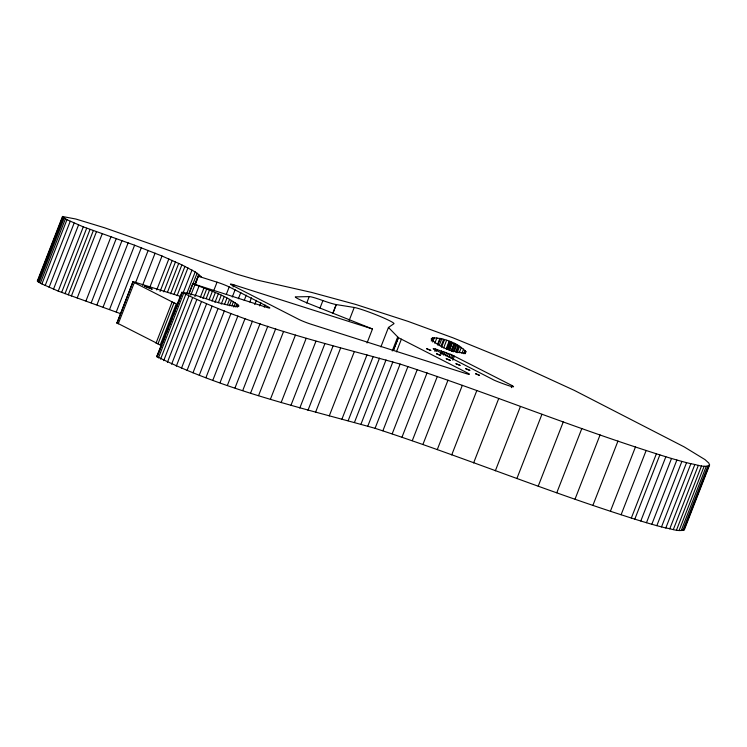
<?xml version="1.0" encoding="UTF-8"?>
<svg xmlns="http://www.w3.org/2000/svg" width="747" height="747" viewBox="0 0 747 747"><rect width="100%" height="100%" fill="white"/><g stroke="black" fill="none" stroke-linecap="round" stroke-linejoin="round"><path stroke-width="1.12" d="M120.174 313.516L58.229 291.115L41.897 283.944L38.19 281.815L37.35 280.975L37.854 280.657M188.655 294.094L192.726 283.664C208.404 290.088 225.79 294.944 238.928 305.859L238.601 306.419C219.067 305.486 200.943 295 181.829 292.292C250.525 326.271 326.532 343.461 400.121 364.069C482.786 390.961 563.397 423.82 646.155 450.488C660.936 455.296 675.755 460.04 690.863 463.728C696.83 464.475 703.59 467.911 709.426 465.456L708.95 463.196L705.037 459.629L684.215 446.911L574.434 390.438L514.618 362.977L453.027 337.84L407.946 321.331L355.591 304.402L311.695 292.441L256.585 279.938L235.968 273.925L104.589 227.788L75.877 219.039L62.487 216.499L66.95 219.693L83.281 226.864L134.609 245.212L162.015 256.006L181.876 264.868L195.2 271.899L201.251 276.67L198.282 276.175L190.812 295.186M181.829 292.292L156.777 356.543C225.473 390.522 301.48 407.713 375.069 428.32C457.734 455.212 538.344 488.071 621.102 514.739C635.884 519.548 650.702 524.291 665.81 527.98C671.777 528.727 678.537 532.163 684.373 529.707L684.439 528.344M37.35 280.975L62.487 216.499M37.602 281.33L62.907 216.406M38.19 281.815L63.243 217.564M39.105 282.413L64.158 218.161M40.347 283.122L65.391 218.871M41.897 283.944L66.95 219.693M45.184 285.541L70.237 221.289M49.097 287.315L74.149 223.064M53.495 289.192L78.547 224.94M58.229 291.115L83.281 226.864M61.637 292.441L86.689 228.19M64.998 293.702L90.051 229.45M68.266 294.888L93.319 230.636M71.404 295.98L96.456 231.729M77.212 297.95L102.264 233.699M85.952 300.957L110.995 236.706M91.209 302.806L116.261 238.554M96.951 304.851L122.004 240.599M103.095 307.073L128.148 242.822M109.557 309.463L134.609 245.212M116.261 311.994L141.314 247.743M161.866 345.768L116.915 322.909L133.013 281.6L179.868 296.185M117.046 323.199L133.013 281.6M118.222 323.89L134.329 282.581L133.143 281.899M135.637 282.525L148.167 250.394M142.565 285.289L155.096 253.158M149.904 287.063L162.015 256.006M156.73 289.976L168.841 258.92M160.082 291.451L172.193 260.395M163.798 291.862L175.489 261.88M167.449 292.282L178.72 263.364M170.605 293.776L181.876 264.868M174.098 294.206L184.957 266.362M156.02 343.209L172.127 301.909L134.329 282.581M157.897 344.106L173.995 302.806L172.127 301.909M177.076 295.7L187.936 267.856M160.185 345.095L176.292 303.796L173.995 302.806M161.52 345.646L156.777 356.543M162.781 342.434L164.863 337.084M166.534 332.798L168.626 327.447M169.457 325.3L172.38 317.802M173.211 315.664L175.302 310.313M176.133 308.166L179.056 300.668M179.896 298.529L181.979 293.179M157.15 357.075L182.193 292.824M183.248 292.516L192.016 270.031M158.42 357.944L183.473 293.692M160.568 359.12L185.62 294.869M186.853 293.31L195.2 271.899M189.617 292.422L197.124 273.141M163.705 360.652L188.758 296.4M194.594 284.999L198.767 274.289M195.331 284.672L198.282 276.175M167.393 362.36L192.446 298.109M194.902 296.708L199.075 285.998M171.605 364.209L196.657 299.958M200.243 297.53L204.006 287.894M176.301 366.189L201.345 301.937M202.941 298.604L206.695 288.968M206.172 298.669L209.505 290.107M181.446 368.29L206.499 304.038M209.057 299.874L212.4 291.311M213.791 290.518L217.05 282.179A9.898 0.794 21.3 0 1 229.208 286.913L269.228 307.4A9.888 0.794 21.3 0 1 266.156 307.204L192.726 283.664M211.999 301.134L215.341 292.572M187.021 370.503L212.073 306.251M214.968 302.451L218.301 293.879M218.329 302.731L221.252 295.233M192.978 372.809L218.031 308.558M221.243 304.113L224.165 296.624M226.369 294.215L229.208 286.913M224.492 304.459L226.995 298.034M233.045 286.997L233.886 284.85L372.482 328.979L367.029 342.966M199.29 375.199L224.343 310.948M227.48 304.729L229.562 299.379M232.27 297.035L235.118 289.733M229.376 305.766L231.467 300.406M231.822 305.859L233.494 301.573M205.929 377.655L230.982 313.404M233.792 307.064L235.464 302.787M238.368 298.753L240.805 292.497M235.903 307.166L237.163 303.954M237.546 307.157L238.386 305.009M212.848 380.167L237.901 315.916M244.222 300.406L246.258 295.196M249.834 302.003L251.468 297.829M220.029 382.725L245.081 318.474M254.736 304.533L256.361 300.359M227.424 385.303L252.477 321.051M259.685 305.906L260.908 302.768M264.279 307.148L265.092 305.056M235.016 387.898L260.059 323.647M242.747 390.494L267.8 326.243M250.609 393.071L275.662 328.82M258.555 395.63L283.608 331.379M306.69 303.086L309.221 296.615A19.777 1.587 21.3 0 1 321.537 300.107L323.619 300.845A24.744 1.989 21.3 0 0 336.197 304.571L354.237 307.456A22.242 1.783 21.3 0 1 378.944 315.944A22.242 1.783 21.3 0 1 393.781 323.806L388.459 327.457L380.886 346.897M270.377 399.346L295.429 335.095M281.115 402.624L306.167 338.372M319.968 308.156L322.909 300.593M290.882 405.518L315.934 341.267M332.826 313.208L336.197 304.571M332.957 313.236L336.318 304.599M299.79 408.067L324.842 343.816M307.969 410.336L333.022 346.085M349.185 320.416L354.237 307.456M315.523 412.363L340.576 348.111M329.259 415.92L354.311 351.669M341.93 419.132L366.973 354.881M348.149 420.738L373.201 356.487M354.461 422.41L379.513 358.158M360.969 424.193L386.022 359.942M392.231 350.978L397.703 336.934L388.459 327.457M398.366 337.635L393.314 350.595L398.422 337.672L397.703 336.934M396.442 351.856L401.382 339.185M367.804 426.154L392.857 361.903M375.069 428.32L400.121 364.069M382.894 430.767L407.946 366.516M392.203 433.792L417.256 369.541M431.271 341.062L432.532 337.821C444.614 338.046 457.416 342.966 465.913 351.622L465.194 353.032C453.289 352.444 439.423 347.719 431.168 338.97L432.532 337.821M432.662 342.014L434.343 337.691M434.791 343.265L436.902 337.868M434.661 351.174L435.492 349.026L451.692 354.816L512.143 385.601C519.865 390.251 493.767 380.466 492.693 379.411L433.157 348.737L435.492 349.026M437.434 344.787L439.964 338.307M437.835 344.862L440.366 338.391M402.026 437.088L427.079 372.837M436.033 351.594L436.874 349.447M439.311 345.217L441.832 338.736M441.16 345.786L443.69 339.306M441.598 347.15L444.549 339.596M440.328 353.994L441.524 350.931M443.653 347.869L446.603 340.305M441.925 354.526L443.12 351.463M443.634 355.133L444.829 352.07M446.174 348.812L449.115 341.258M446.799 349.054L449.75 341.5M447.677 349.4L450.628 341.846M412.297 440.646L437.35 376.385M445.399 355.796L446.594 352.724M448.639 349.801L451.59 342.238M449.358 350.091L452.299 342.528M447.164 356.487L448.359 353.415M449.507 350.147L452.449 342.593M448.882 357.187L450.077 354.125M451.225 350.894L454.167 343.331M451.337 350.941L454.288 343.387M452.196 351.333L455.138 343.769M450.497 357.878L451.692 354.816M453.289 351.846L456.24 344.292M454.4 351.099L456.921 344.619M451.963 358.551L453.158 355.479M455.67 351.8L458.2 345.319M452.822 360.185L454.419 356.095M456.184 352.136L458.714 345.656M457.155 352.752L459.676 346.272M422.933 444.428L447.985 380.176M459.228 352.761L461.338 347.355M461.926 353.378L463.607 349.064M463.868 353.723L465.138 350.483M465.064 353.779L465.913 351.622M437.266 449.61L462.318 385.359M451.73 454.895L476.782 390.644M473.617 462.916L498.669 398.665M511.34 387.646L512.143 385.601M495.345 470.806L520.388 406.555M516.877 478.566L541.93 414.314M538.204 486.185L563.257 421.934M556.786 492.759L581.838 428.507M575.041 499.127L600.093 434.875M592.931 505.271L617.984 441.019M610.42 511.2L635.473 446.939M621.102 514.739L646.155 450.488M631.327 518.044L656.38 453.793M634.801 519.146L659.853 454.895M640.795 521.004L665.848 456.753M646.472 522.713L671.525 458.462M651.823 524.273L676.875 460.021M656.837 525.673L681.89 461.422M661.506 526.906L686.558 462.654M665.81 527.98L690.863 463.728M669.742 528.885L694.794 464.634M673.29 529.614L698.342 465.362M676.465 530.165L701.517 465.913M679.107 530.491L704.15 466.24M681.208 530.594L706.26 466.343M682.767 530.473L707.82 466.221M683.757 530.165L708.81 465.913M684.373 529.707L709.65 464.849M309.221 296.615L295.28 296.876A17.321 1.391 21.3 0 0 309.081 303.712L372.482 328.979M116.915 322.909L117.783 323.012M178.356 303.105L177.581 302.974L178.281 303.497M198.581 276.334L217.05 282.179M398.422 337.672L467.781 373.127A9.338 0.747 21.3 0 1 465.988 373.556L310.668 324.095A9.338 0.747 21.3 0 1 298.492 319.221L232.093 285.279A9.338 0.747 21.3 0 1 233.886 284.85M144.601 286.11L152.061 289.098L144.601 286.11M426.733 348.774L430.758 350.38L426.733 348.774M436.491 353.761L440.515 355.376L436.491 353.761M446.248 358.747L450.273 360.362L446.248 358.747M456.006 363.742L460.031 365.348L456.006 363.742M465.764 368.729L469.788 370.335L465.764 368.729M475.522 373.715L479.546 375.33L475.522 373.715"/></g></svg>
